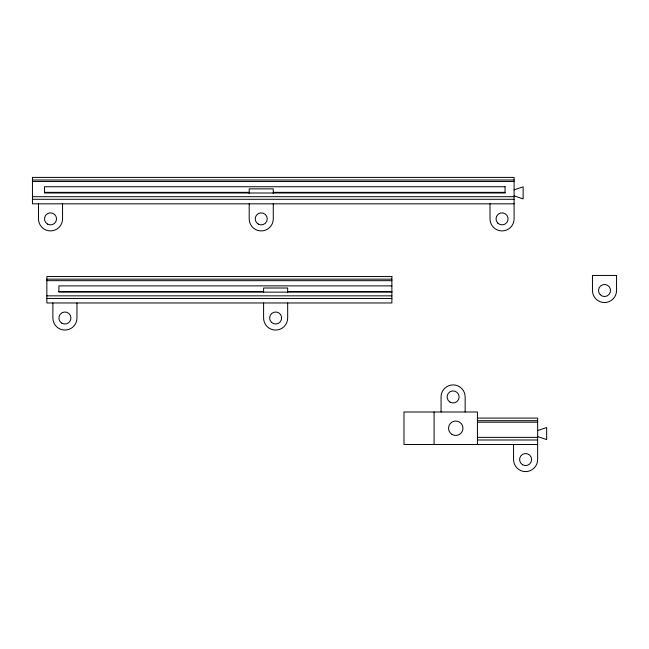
<?xml version="1.0" encoding="UTF-8"?>
<svg xmlns="http://www.w3.org/2000/svg" width="649" height="649" viewBox="0 0 649 649"><rect width="100%" height="100%" fill="white"/><g stroke="black" fill="none" stroke-linecap="round" stroke-linejoin="round"><path stroke-width="0.97" d="M514.097 189.857L523.126 186.847L523.126 198.886L514.097 195.876M537.64 430.547L546.669 427.537L546.669 439.576L537.64 436.566M32.45 180.008L514.097 180.008M32.45 181.517L514.097 181.517M44.489 192.347L249.192 192.347M273.27 192.347L505.068 192.347M32.45 196.696L514.097 196.696M32.45 199.3L514.097 199.3M514.097 203.818L32.45 203.818L32.45 177.404L514.097 177.404L514.097 218.867A12.039 12.039 0 0 1 502.05 230.914A12.039 12.039 0 0 1 490.011 218.867L490.011 203.818M46.85 279.159L391.882 279.159M46.85 280.668L391.882 280.668M391.882 285.876L58.897 285.876L58.897 292.139L391.882 292.139M58.897 291.498L263.591 291.498M287.677 291.498L391.882 291.498M46.85 295.847L391.882 295.847M46.85 298.451L391.882 298.451M477.437 418.086L537.64 418.086L537.64 459.557A12.039 12.039 0 0 1 525.601 471.596A12.039 12.039 0 0 1 513.562 459.557L513.562 444.5M477.437 420.698L537.64 420.698M477.437 422.199L537.64 422.199M477.437 437.377L537.64 437.377M477.437 439.99L537.64 439.99M537.64 444.5L403.986 444.5L403.986 411.993L477.437 411.993L477.437 444.5M465.155 411.993L465.155 396.945A12.039 12.039 0 0 0 453.107 384.898A12.039 12.039 0 0 0 441.069 396.945L441.069 411.993M434.084 411.993L434.084 444.5M287.677 292.658L287.677 288.018L263.591 288.018L263.591 292.658M287.677 302.969L287.677 318.018A12.039 12.039 0 0 1 275.638 330.057A12.039 12.039 0 0 1 263.591 318.018L263.591 302.969M273.27 193.507L273.27 188.875L249.192 188.875L249.192 193.507M273.27 203.818L273.27 218.867A12.039 12.039 0 0 1 261.231 230.914A12.039 12.039 0 0 1 249.192 218.867L249.192 203.818M76.955 302.969L76.955 318.018A12.039 12.039 0 0 1 64.916 330.057A12.039 12.039 0 0 1 52.877 318.018L52.877 302.969M62.555 203.818L62.555 218.867A12.039 12.039 0 0 1 50.508 230.914A12.039 12.039 0 0 1 38.469 218.867L38.469 203.818M505.068 186.734L44.489 186.734L44.489 192.988L505.068 192.988L505.068 186.734M616.55 275.444L592.464 275.444L592.464 290.501A12.039 12.039 0 0 0 604.511 302.539A12.039 12.039 0 0 0 616.55 290.501L616.55 275.444M391.882 276.555L46.85 276.555L46.85 302.969L391.882 302.969L391.882 276.555M61.906 323.234A6.019 6.019 0 0 0 70.936 318.018A6.019 6.019 0 0 0 61.906 312.802A6.019 6.019 0 0 0 61.906 323.234M271.379 322.277A6.019 6.019 0 0 0 281.447 319.576A6.019 6.019 0 0 0 274.073 312.201A6.019 6.019 0 0 0 271.379 322.277M522.591 464.765A6.019 6.019 0 0 0 531.62 459.557A6.019 6.019 0 0 0 522.591 454.341A6.019 6.019 0 0 0 522.591 464.765M450.098 402.153A6.019 6.019 0 0 0 459.127 396.945A6.019 6.019 0 0 0 450.098 391.728A6.019 6.019 0 0 0 450.098 402.153M452.15 434.506A7.228 7.228 0 0 0 462.988 428.251A7.228 7.228 0 0 0 452.15 421.988A7.228 7.228 0 0 0 452.15 434.506M47.499 224.083A6.019 6.019 0 0 0 56.536 218.867A6.019 6.019 0 0 0 47.499 213.659A6.019 6.019 0 0 0 47.499 224.083M258.221 224.083A6.019 6.019 0 0 0 267.25 218.867A6.019 6.019 0 0 0 258.221 213.659A6.019 6.019 0 0 0 258.221 224.083M497.799 223.126A6.019 6.019 0 0 0 507.867 220.425A6.019 6.019 0 0 0 500.493 213.05A6.019 6.019 0 0 0 497.799 223.126M600.252 294.751A6.019 6.019 0 0 0 610.328 292.058A6.019 6.019 0 0 0 602.953 284.684A6.019 6.019 0 0 0 600.252 294.751"/></g></svg>
